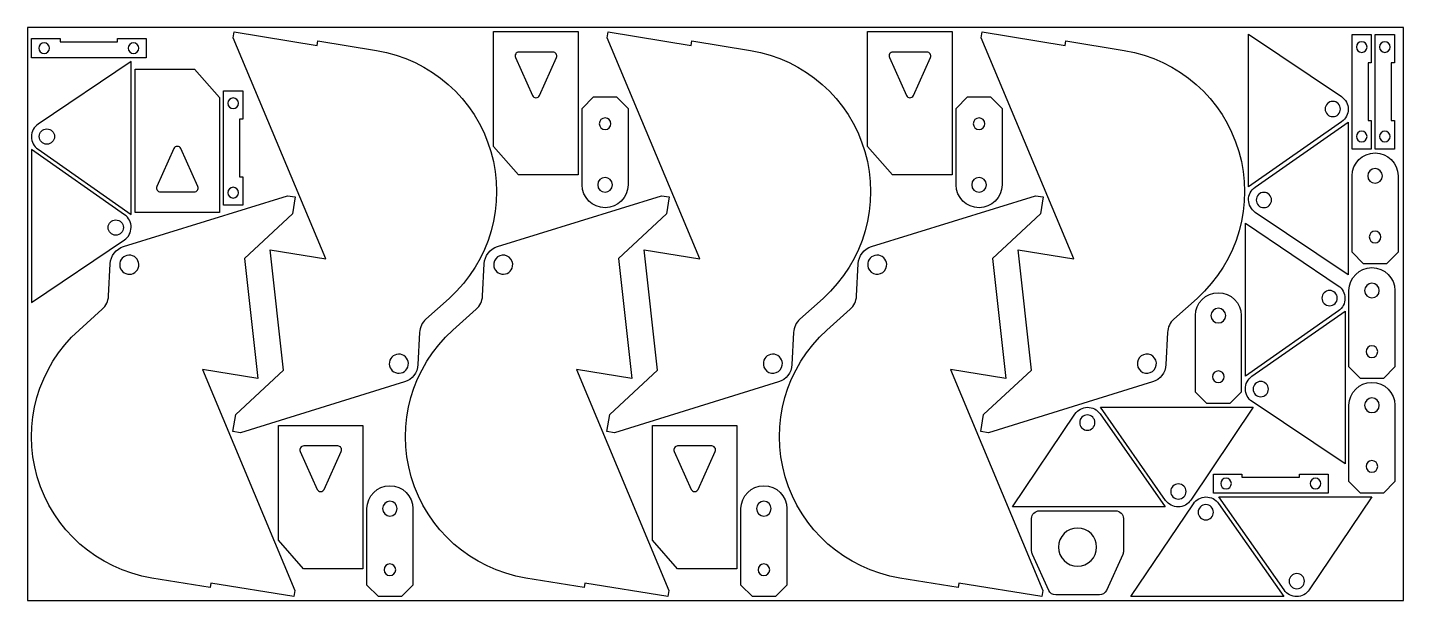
# Model space of a CAD drawing. Header units: metres. Extents: x 0 to 3600, y 0 to 1500.
import ezdxf

# ---------------------------------------------------------------- set-up
doc = ezdxf.new("R2010")
doc.units = ezdxf.units.M

msp = doc.modelspace()

# ---------------------------------------------------------------- linework, layer by layer
for points in [[(0, 0), (3600, 0), (3600, 1500), (0, 1500)], [(1440.6, 1489.2), (1440.6, 1114.2), (1284.9, 1114.2), (1219.6, 1188.7), (1219.6, 1489.2)], [(2419.1, 1489.2), (2419.1, 1114.2), (2263.4, 1114.2), (2198.1, 1188.7), (2198.1, 1489.2)], [(3465.7, 1181.8), (3465.7, 1481.8), (3515.7, 1481.8), (3515.7, 1407.3), (3507.3, 1407.3), (3507.3, 1256.4), (3515.7, 1256.4), (3515.7, 1181.8)], [(3526.2, 1181.8), (3526.2, 1481.8), (3576.2, 1481.8), (3576.2, 1407.3), (3567.8, 1407.3), (3567.8, 1256.4), (3576.2, 1256.4), (3576.2, 1181.8)], [(310.4, 1420.9), (10.4, 1420.9), (10.4, 1470.9), (85, 1470.9), (85, 1462.5), (235.8, 1462.5), (235.8, 1470.9), (310.4, 1470.9)], [(281.5, 1015.9), (281.5, 1390.9), (437.2, 1390.9), (502.5, 1316.4), (502.5, 1015.9)], [(513, 1034.6), (513, 1334.6), (563, 1334.6), (563, 1260), (554.6, 1260), (554.6, 1109.2), (563, 1109.2), (563, 1034.6)], [(877.6, 458.1), (877.6, 83.1), (721.8, 83.1), (656.6, 157.6), (656.6, 458.1)], [(1856.1, 458.1), (1856.1, 83.1), (1700.3, 83.1), (1635.1, 157.6), (1635.1, 458.1)], [(3402.8, 281.1), (3102.8, 281.1), (3102.8, 331.1), (3177.4, 331.1), (3177.4, 322.7), (3328.2, 322.7), (3328.2, 331.1), (3402.8, 331.1)]]:
    msp.add_lwpolyline(points, close=True)
for points in [[(540.6, 1488.5), (757.8, 1453.1), (759.7, 1464.9), (912.7, 1440, -0.62976), (1103.1, 791), (1042.3, 736.4, 0.199751), (1025.8, 701.7), (1021.6, 617.4, -0.314907), (986.4, 572.1), (557.2, 439.2), (537.4, 442.4), (544.7, 486.8), (670, 603.2), (635.1, 917.9), (780.2, 894.2), (538.1, 1472.7)], [(1519.1, 1488.5), (1736.2, 1453.1), (1738.2, 1464.9), (1891.2, 1440, -0.62976), (2081.5, 791), (2020.8, 736.4, 0.199751), (2004.3, 701.7), (2000, 617.4, -0.314907), (1964.9, 572.1), (1535.7, 439.2), (1515.9, 442.4), (1523.2, 486.8), (1648.5, 603.2), (1613.6, 917.9), (1758.7, 894.2), (1516.5, 1472.7)], [(2497.6, 1488.5), (2714.7, 1453.1), (2716.7, 1464.9), (2869.6, 1440, -0.62976), (3060, 791), (2999.3, 736.4, 0.199751), (2982.7, 701.7), (2978.5, 617.4, -0.314907), (2943.4, 572.1), (2514.1, 439.2), (2494.4, 442.4), (2501.6, 486.8), (2627, 603.2), (2592.1, 917.9), (2737.2, 894.2), (2495, 1472.7)], [(3194.6, 1482.6), (3437.6, 1319.1, -0.526512), (3438.2, 1253.1), (3194.6, 1082.6)], [(57.4, 1445.9, 1), (29.4, 1445.9, 1)], [(291.4, 1445.9, 1), (263.4, 1445.9, 1)], [(3490.7, 1434.9, 1), (3490.7, 1462.9, 1)], [(3551.2, 1434.9, 1), (3551.2, 1462.9, 1)], [(271.1, 1410.6), (28.1, 1247.1, 0.526512), (27.5, 1181.1), (271.1, 1010.6)], [(1285.6, 1435.6, 0.543725), (1276.5, 1421.5), (1321, 1322, 0.64772), (1339.3, 1322), (1383.8, 1421.5, 0.543725), (1374.7, 1435.6)], [(2264.1, 1435.6, 0.543725), (2254.9, 1421.5), (2299.5, 1322, 0.64772), (2317.7, 1322), (2362.3, 1421.5, 0.543725), (2353.2, 1435.6)], [(538, 1287.6, 1), (538, 1315.6, 1)], [(1451.1, 1088.1), (1451.1, 1288.1), (1481.1, 1318.1), (1541.1, 1318.1), (1571.1, 1288.1), (1571.1, 1088.1, -1)], [(2429.6, 1088.1), (2429.6, 1288.1), (2459.6, 1318.1), (2519.6, 1318.1), (2549.6, 1288.1), (2549.6, 1088.1, -1)], [(3415.1, 1266.6, 1), (3415.1, 1306.6, 1)], [(1495.9, 1248.1, 1), (1526.4, 1248.1, 1)], [(2474.3, 1248.1, 1), (2504.8, 1248.1, 1)], [(50.6, 1194.6, -1), (50.6, 1234.6, -1)], [(3455.3, 852.4), (3212.3, 1015.9, -0.526512), (3211.7, 1081.9), (3455.3, 1252.4)], [(3490.7, 1200.8, 1), (3490.7, 1228.8, 1)], [(3551.2, 1200.8, 1), (3551.2, 1228.8, 1)], [(436.5, 1069.5, 0.543725), (445.7, 1083.6), (401.1, 1183, 0.64772), (382.9, 1183), (338.3, 1083.6, 0.543725), (347.4, 1069.5)], [(10.4, 780.4), (253.4, 943.9, 0.526512), (254, 1009.9), (10.4, 1180.4)], [(3585.7, 1111.6), (3585.7, 911.6), (3555.7, 881.6), (3495.7, 881.6), (3465.7, 911.6), (3465.7, 1111.6, -1)], [(3544.9, 1111.6, 1), (3506.4, 1111.6, 1)], [(538, 1053.6, 1), (538, 1081.6, 1)], [(1491.9, 1088.1, 1), (1530.4, 1088.1, 1)], [(2470.3, 1088.1, 1), (2508.8, 1088.1, 1)], [(697.2, 10.4), (480, 45.8), (478.1, 33.9), (325.1, 58.8, -0.62976), (134.7, 707.9), (195.5, 762.5, 0.199751), (212, 797.2), (216.3, 881.5, -0.314907), (251.4, 926.7), (680.6, 1059.7), (700.4, 1056.5), (693.1, 1012.1), (567.8, 895.7), (602.7, 581), (457.6, 604.6), (699.7, 26.2)], [(1675.7, 10.4), (1458.5, 45.8), (1456.6, 33.9), (1303.6, 58.8, -0.62976), (1113.2, 707.9), (1174, 762.5, 0.199751), (1190.5, 797.2), (1194.7, 881.5, -0.314907), (1229.9, 926.7), (1659.1, 1059.7), (1678.8, 1056.5), (1671.6, 1012.1), (1546.3, 895.7), (1581.1, 581), (1436.1, 604.6), (1678.2, 26.2)], [(2654.1, 10.4), (2437, 45.8), (2435.1, 33.9), (2282.1, 58.8, -0.62976), (2091.7, 707.9), (2152.5, 762.5, 0.199751), (2169, 797.2), (2173.2, 881.5, -0.314907), (2208.4, 926.7), (2637.6, 1059.7), (2657.3, 1056.5), (2650.1, 1012.1), (2524.8, 895.7), (2559.6, 581), (2414.5, 604.6), (2656.7, 26.2)], [(3234.8, 1068.4, 1), (3234.8, 1028.4, 1)], [(230.9, 996.4, -1), (230.9, 956.4, -1)], [(3186.3, 987.6), (3429.3, 824.1, -0.526512), (3429.9, 758.1), (3186.3, 587.6)], [(3540.9, 951.6, 1), (3510.4, 951.6, 1)], [(290.9, 875, 1), (241.5, 883, 1)], [(1269.3, 875, 1), (1220, 883, 1)], [(2247.8, 875, 1), (2198.5, 883, 1)], [(3577.4, 811.4), (3577.4, 611.4), (3547.4, 581.4), (3487.4, 581.4), (3457.4, 611.4), (3457.4, 811.4, -1)], [(3536.7, 811.4, 1), (3498.2, 811.4, 1)], [(3175.6, 745.8), (3175.6, 545.8), (3145.6, 515.8), (3085.6, 515.8), (3055.6, 545.8), (3055.6, 745.8, -1)], [(3406.8, 771.6, 1), (3406.8, 811.6, 1)], [(3134.9, 745.8, 1), (3096.4, 745.8, 1)], [(3447, 357.4), (3204, 520.9, -0.526512), (3203.4, 586.9), (3447, 757.4)], [(3532.7, 651.4, 1), (3502.2, 651.4, 1)], [(946.9, 623.9, 1), (996.3, 615.9, 1)], [(1925.4, 623.9, 1), (1974.8, 615.9, 1)], [(2903.9, 623.9, 1), (2953.3, 615.9, 1)], [(3130.9, 585.8, 1), (3100.4, 585.8, 1)], [(3226.5, 573.4, 1), (3226.5, 533.4, 1)], [(3577.4, 511.1), (3577.4, 311.1), (3547.4, 281.1), (3487.4, 281.1), (3457.4, 311.1), (3457.4, 511.1, -1)], [(2576.8, 245.1), (2740.3, 488.1, -0.526512), (2806.3, 488.7), (2976.8, 245.1)], [(3207, 505.8), (3043.5, 262.8, -0.526512), (2977.5, 262.2), (2807, 505.8)], [(3536.7, 511.1, 1), (3498.2, 511.1, 1)], [(2792.8, 465.6, 1), (2752.8, 465.6, 1)], [(722.5, 404.5, 0.543725), (713.4, 390.4), (758, 291, 0.64772), (776.2, 291), (820.8, 390.4, 0.543725), (811.7, 404.5)], [(1701, 404.5, 0.543725), (1691.9, 390.4), (1736.5, 291, 0.64772), (1754.7, 291), (1799.3, 390.4, 0.543725), (1790.1, 404.5)], [(3532.7, 351.1, 1), (3502.2, 351.1, 1)], [(1008.1, 240.4), (1008.1, 40.4), (978.1, 10.4), (918.1, 10.4), (888.1, 40.4), (888.1, 240.4, -1)], [(1986.6, 240.4), (1986.6, 40.4), (1956.6, 10.4), (1896.6, 10.4), (1866.6, 40.4), (1866.6, 240.4, -1)], [(2991, 285.3, 1), (3031, 285.3, 1)], [(3149.8, 306.1, 1), (3121.8, 306.1, 1)], [(3383.8, 306.1, 1), (3355.8, 306.1, 1)], [(967.3, 240.4, 1), (928.8, 240.4, 1)], [(1945.8, 240.4, 1), (1907.3, 240.4, 1)], [(2886.8, 10.4), (3050.3, 253.4, -0.526512), (3116.2, 254), (3286.8, 10.4)], [(3516.9, 271.1), (3353.5, 28.1, -0.526512), (3287.5, 27.5), (3116.9, 271.1)], [(2804.4, 14.7), (2690.1, 14.7, -0.294108), (2671.9, 26.4), (2629, 120.8, -0.107063), (2627.2, 129.1), (2627.2, 214.7, -0.414214), (2647.2, 234.7), (2847.2, 234.7, -0.414214), (2867.2, 214.7), (2867.2, 129.1, -0.107063), (2865.4, 120.8), (2822.6, 26.4, -0.294108)], [(3102.8, 230.9, 1), (3062.8, 230.9, 1)], [(2797.2, 139.7, 1), (2697.2, 139.7, 1)], [(963.3, 80.4, 1), (932.8, 80.4, 1)], [(1941.8, 80.4, 1), (1911.3, 80.4, 1)], [(3300.9, 50.6, 1), (3340.9, 50.6, 1)]]:
    msp.add_lwpolyline(points, format="xyb", close=True)

doc.saveas('drawing.dxf')
